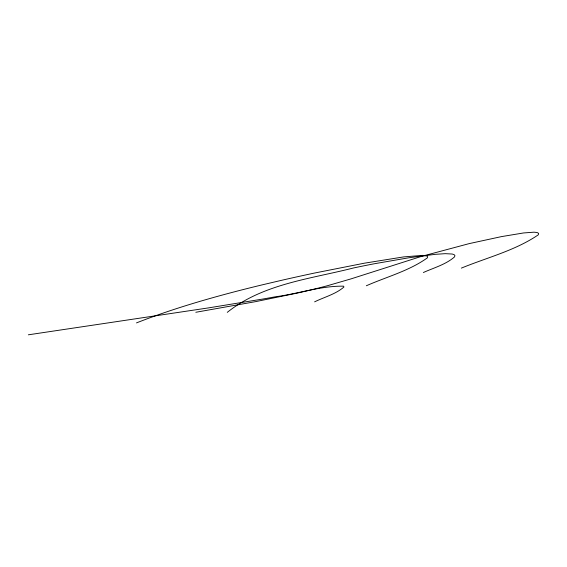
<?xml version="1.0" encoding="UTF-8"?>
<svg xmlns="http://www.w3.org/2000/svg" width="567" height="567" viewBox="0 0 567 567"><rect width="100%" height="100%" fill="white"/><g stroke="black" fill="none" stroke-linecap="round" stroke-linejoin="round"><path stroke-width="0.85" d="M227.275 312.353C263.003 283.776 310.532 278.95 353.468 267.978A98.488 8.108 -12.3 0 1 374.39 263.747L409.197 257.716L435.059 254.349L445.279 253.669L452.211 254.03L454.153 254.661L454.947 255.625L454.5 256.943C445.662 264.605 433.868 267.766 423.379 272.514M314.607 301.842C324.345 297.073 335.65 294.202 343.935 287.03L343.602 286.172C320.681 285.789 298.207 293.812 275.541 296.754A257.071 26.344 -12.4 0 1 262.727 299.057L208.16 307.945L28.35 334.813M366.339 285.768C386.673 276.795 409.126 270.927 427.32 257.893L427.681 256.823L427.008 256.05L422.691 255.37L403.626 256.915L364.333 263.194L314.423 273.067A164.742 13.119 -12.2 0 0 282.869 280.013L262.358 284.825A153.416 12.361 -12.1 0 0 233.122 292.161C200.413 300.765 167.96 310.532 136.47 322.906M461.368 268.113C487.053 257.531 515.148 250.607 538.274 234.844L538.65 233.384L537.169 232.513L534.015 232.187L523.582 232.952L501.526 236.602L469.263 243.597L421.557 256.362L351.016 278.879L327.591 285.683A75.758 6.393 -12 0 1 297.42 293.054L255.809 301.601L195.821 312.275"/></g></svg>
